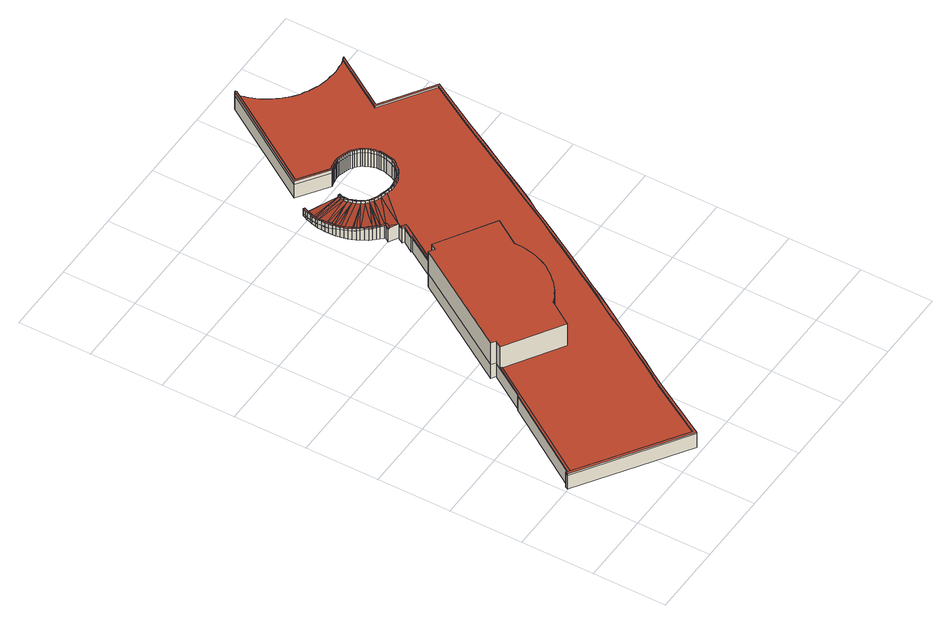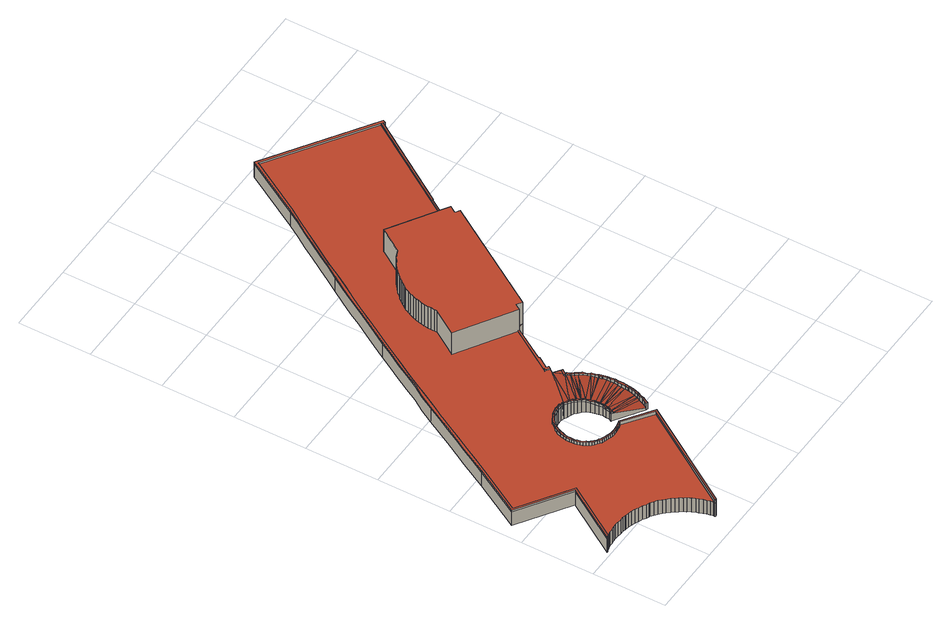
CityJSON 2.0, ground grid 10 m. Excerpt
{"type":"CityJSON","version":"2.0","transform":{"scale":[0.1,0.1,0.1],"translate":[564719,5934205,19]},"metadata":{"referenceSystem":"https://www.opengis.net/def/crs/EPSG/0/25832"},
"CityObjects":{
"building1":{"type":"Building","attributes":{"Grundfläche 2D":"1214.583408","Grundhöhe NN":"19.524"},"children":["building1-1","building1-2","building1-3"],"geometry":[{"type":"MultiSurface","lod":"3","boundaries":[[[0,1,2,3,4,5]],[[6,2,1]],[[7,2,6]],[[8,7,6]],[[9,7,8]],[[10,9,8]],[[11,9,10]],[[12,13,11]],[[13,9,11]],[[14,13,12]],[[15,16,14]],[[16,13,14]],[[17,16,15]],[[18,19,20,17,15]],[[21,17,20]],[[22,23,21,20]],[[24,23,22]],[[25,23,24]],[[26,23,25]],[[26,27,28,23]],[[29,30,31,32,27]],[[32,28,27]],[[33,31,30]],[[33,34,35,31]],[[34,36,37,35]],[[38,39,36]],[[36,39,40]],[[40,37,36]],[[39,38,41,42,43]],[[44,42,41]],[[45,46,47,48,44]],[[48,42,44]],[[49,50,51,47,46]],[[52,53,54,51,50]],[[55,56,54,53]],[[55,57,58,56]],[[59,60,58,57]],[[61,62,60,59]],[[63,62,61]],[[63,64,65,62]],[[66,67,65,64]],[[68,69,70,71,72,73,74,75,76,77,78,79,80,81,82,83,84,85,86,87,88,89,90,91,92,67,66,93,94,95,96,97,98,99,100,101,102,103,104,105,106,107,108,109,110,111,112,113,114,115,116,117,118,119,120,121,122,123]],[[124,125,126,127,128,129,130,131,132,133,134,135,136,137,138,139,140,141,142,143,144,145,146,147,148,149,150,151,152,153,154,155,156,157,158,159,160,161,162,163,164,165,166,167,168,169,170,171,172,173,174,175,176,177,178,179,180,181,182,183,184,185,186,187,188,189,190,191,192,193,194,195,196,197,198,199,200,201,202,203,204,205,206,207,208,209,210,211,212,213,214,215,216,217,218,219,220,221,222,223,224,225,226,227,228,229,230,231,232,233,234,235,236,237,238,239,240,241,242,243,244,245,246,247,248,249,250,251,252,253,254,255,256,257,258,259,260,261,262,263,264,265,266,267,268,269,270,271,272,273,274,275,276,277,278,279,280]],[[125,124,281,282]],[[283,284,285,286,287,282]],[[287,286,288,125,282]],[[284,289,290]],[[290,284,290,291]],[[291,292,286,285,284,290]],[[293,294,295]],[[289,293,296]],[[293,295,297,298,291,290,289,296]],[[294,299,300]],[[294,300,299,300,299,301,302,303,304,297,295,293,295,294,305,294,306]],[[307,308,309,310,311,312,299,308]],[[313,314,299,312,311]],[[313,301,299,314]],[[315,316,317,318,319,320,310,309,308,321]],[[322,319,318,317,323,318]],[[321,317,316]],[[315,321,316]],[[324,325,326,325,327]],[[323,327,328]],[[326,329,322,318,323,328,327,325]],[[330,331,330,332]],[[330,333,332]],[[330,331,334,335,326,325,324,336,324,333]],[[337,338,339,340,341]],[[337,342,338]],[[332,341,330]],[[331,330,341,340,339]],[[343,342,344,345]],[[342,343,345,339,338]],[[344,346,347,345]],[[348,346,344]],[[349,350,125,288,286]],[[351,352,353,354,355,356,357,358,359,360,361,362,363,364,365,366,367,368,369,370,371,372,373,374,375,376,377,378,379,380,381,382,383,384]],[[385,386,387,388,389,390,391,392,393,394,395,396,397,398,399,400,401,402,403,404,405,406,407,408,409,410,411,412,413,414,415,416,417,418,419,420,421,422,423,424,425,426,427,428,429,430,431,432,433,434,435,436,437,438,439,440,441,442,443,444,445,446,447,448,449]],[[450,451,452]],[[337,341,0,5]],[[333,6,1,0,341,332]],[[333,324,8,6]],[[10,8,324,327]],[[327,323,10]],[[317,321,12,11,10,323]],[[321,308,14,12]],[[308,15,14]],[[299,18,15,308]],[[19,18,299]],[[20,19,299,294]],[[22,20,294]],[[24,22,294,293]],[[25,24,293,289,284,26]],[[29,27,26,284,283]],[[283,282,30,29]],[[33,30,282,281]],[[36,34,33,281,124,280]],[[280,279,278,41,38,36]],[[44,41,278,277]],[[277,276,46,45,44]],[[50,49,46,276,275,274]],[[50,274,273,53,52]],[[55,53,273,272]],[[57,55,272,271]],[[59,57,271,270]],[[61,59,270,269]],[[63,61,269,268]],[[64,63,268,267]],[[66,64,267,266]],[[93,66,266,265]],[[94,93,265,264]],[[95,94,264,263]],[[96,95,263,262]],[[97,96,262,261]],[[98,97,261,260]],[[99,98,260,259]],[[100,99,259,258]],[[101,100,258,257]],[[102,101,257,256]],[[103,102,256,255]],[[253,104,103,255,254]],[[105,104,253,252]],[[106,105,252,251]],[[107,106,251,250]],[[108,107,250,249]],[[109,108,249,248]],[[110,109,248,247]],[[111,110,247,246]],[[112,111,246,245]],[[245,244,113,112]],[[114,113,244,243]],[[115,114,243,242]],[[116,115,242,241]],[[116,241,240,117]],[[118,117,240,239]],[[239,238,119,118]],[[238,453,454,121,120,119]],[[454,455,122,121]],[[455,456,123,122]],[[456,457,68,123]],[[457,458,69,68]],[[458,459,70,69]],[[459,460,71,70]],[[460,461,72,71]],[[461,462,73,72]],[[463,464,75,74]],[[464,465,76,75]],[[465,466,77,76]],[[466,467,78,77]],[[467,468,79,78]],[[74,73,462,463]],[[468,469,80,79]],[[469,470,81,80]],[[470,471,82,81]],[[471,472,83,82]],[[472,473,84,83]],[[473,474,85,84]],[[474,475,86,85]],[[475,476,87,86]],[[476,477,88,87]],[[477,478,89,88]],[[478,479,90,89]],[[479,480,91,90]],[[480,481,92,91]],[[481,482,67,92]],[[482,483,65,67]],[[483,484,62,65]],[[484,485,60,62]],[[485,486,58,60]],[[486,487,56,58]],[[487,488,54,56]],[[488,489,51,54]],[[489,490,47,51]],[[490,491,48,47]],[[491,492,42,48]],[[492,493,494,39,43,42]],[[494,495,40,39]],[[37,40,495,496]],[[496,497,35,37]],[[497,498,31,35]],[[498,499,32,31]],[[499,500,28,32]],[[500,501,23,28]],[[501,502,21,23]],[[502,503,17,21]],[[503,504,16,17]],[[504,505,13,16]],[[505,506,9,13]],[[506,507,7,9]],[[507,508,2,7]],[[508,509,3,2]],[[509,342,337,5,4,3]],[[510,511,160,159,355,354,353]],[[356,355,159,158]],[[158,157,357,356]],[[157,156,358,357]],[[156,155,359,358]],[[155,154,360,359]],[[154,153,361,360]],[[153,152,362,361]],[[363,362,152,151]],[[151,150,364,363]],[[150,149,365,364]],[[366,365,149,148]],[[148,147,367,366]],[[147,146,368,367]],[[369,368,146,145]],[[145,144,370,369]],[[144,143,371,370]],[[372,371,143,142]],[[142,141,373,372]],[[374,373,141,140]],[[140,139,375,374]],[[139,138,376,375]],[[138,137,377,376]],[[137,136,378,377]],[[136,135,379,378]],[[135,134,380,379]],[[381,380,134,133]],[[382,381,133,132,512,513]],[[513,131,452,451,383,382]],[[384,383,451,450]],[[450,514,351,384]],[[514,515,352,351]],[[161,510,353,352,515]],[[516,517,420,419]],[[517,518,421,420]],[[518,519,520,521,522,523,524,427,426,425,424,423,422,421]],[[524,525,526,527,528,529,530,433,432,431,430,429,428,427]],[[530,531,532,533,534,535,536,439,438,437,436,435,434,433]],[[536,537,538,539,540,541,542,445,444,443,442,441,440,439]],[[542,543,446,445]],[[543,544,447,446]],[[544,545,448,447]],[[545,546,547,385,449,448]],[[547,199,386,385]],[[199,198,387,386]],[[388,387,198,197]],[[389,388,197,196]],[[194,193,192,191,190,394,393,392,391,390,389,196,195]],[[395,394,190,189]],[[187,397,396,395,189,188]],[[185,399,398,397,187,186]],[[183,182,181,180,179,404,403,402,401,400,399,185,184]],[[177,176,175,408,407,406,405,404,179,178]],[[408,175,174]],[[409,408,174,173]],[[171,170,169,168,167,414,413,412,411,410,409,173,172]],[[415,414,167,166]],[[166,165,416,415]],[[164,548,418,417]],[[548,516,419,418]],[[458,457,549,550]],[[459,458,550,551]],[[460,459,551,552]],[[461,460,552,553]],[[462,461,553,554]],[[462,554,555,463]],[[464,463,555,556]],[[465,464,556,557]],[[466,465,557,558]],[[467,466,558,559]],[[468,467,559,560]],[[469,468,560,561]],[[470,469,561,562]],[[471,470,562,563]],[[472,471,563,564]],[[473,472,564,565]],[[474,473,565,566]],[[475,474,566,567]],[[476,475,567,568]],[[477,476,568,569]],[[478,477,569,570]],[[479,478,570,571]],[[480,479,571,572]],[[481,480,572,573]],[[482,481,573,574]],[[483,482,574,575]],[[484,483,575,576]],[[485,484,576,577]],[[486,485,577,578]],[[487,486,578,579]],[[488,487,579,580]],[[489,488,580,581]],[[490,489,581,582]],[[491,490,582,583]],[[492,491,583,584]],[[494,493,492,584,585]],[[585,496,495]],[[585,495,494]],[[496,585,586,497]],[[498,497,586,587]],[[499,498,587,588]],[[500,499,588,589]],[[501,500,589,590]],[[502,501,590,591]],[[503,502,591,592]],[[504,503,592,593]],[[505,504,593,594]],[[506,505,594,595]],[[507,506,595,596]],[[508,507,596,597]],[[509,508,597,598]],[[599,600,348,344,342,509,598,601]],[[346,348,600,602]],[[347,346,602,603]],[[345,347,603,604]],[[339,345,604,605]],[[331,339,605,606]],[[334,331,606,607]],[[335,334,607,608]],[[326,335,608,609]],[[329,326,609,610]],[[322,329,610,611]],[[319,322,611,612]],[[320,319,612,613]],[[310,320,613,614]],[[311,310,614,615]],[[313,311,615,616]],[[301,313,616,617]],[[302,301,617,618]],[[303,302,618,619]],[[304,303,619,620]],[[297,304,620,621]],[[298,297,621,622]],[[291,298,622,623]],[[292,291,623,624]],[[286,292,624,625]],[[349,286,625,626]],[[125,350,349,626,627]],[[628,127,126,125,627,629]],[[128,127,628,630]],[[518,517,631,632]],[[633,634,635,636,637,524,523,522,521,520,519,518,632,638]],[[639,640,641,642,643,530,529,528,527,526,525,524,637,644]],[[645,646,647,648,649,536,535,534,533,532,531,530,643,650]],[[651,652,653,654,655,542,541,540,539,538,537,536,649,656]],[[543,542,655,657]],[[129,128,630,658]],[[130,129,658,659]],[[452,131,130,659,660]],[[450,452,660,661]],[[514,450,661,662]],[[515,514,662,663]],[[162,161,515,663,664]],[[163,162,664,665]],[[164,163,665,666]],[[548,164,666,667]],[[668,516,548,667]],[[517,516,668,631]],[[544,543,657,669]],[[545,544,669,670]],[[671,547,546,545,670,672]],[[673,200,199,547,671]],[[201,200,673,674]],[[202,201,674,675]],[[676,204,203,202,675,677]],[[205,204,676,678]],[[679,206,205,678]],[[207,206,679,680]],[[208,207,680,681]],[[209,208,681,682]],[[210,209,682,683]],[[211,210,683,684]],[[212,211,684,685]],[[213,212,685,686]],[[687,214,213,686]],[[688,689,216,215,214,687]],[[217,216,689,690]],[[218,217,690,691]],[[219,218,691,692]],[[220,219,692,693]],[[221,220,693,694]],[[222,221,694,695]],[[223,222,695,696]],[[224,223,696,697]],[[698,225,224,697]],[[226,225,698,699]],[[227,226,699,700]],[[701,228,227,700]],[[229,228,701,702]],[[230,229,702,703]],[[231,230,703,704]],[[705,232,231,704]],[[706,234,233,232,705,707]],[[235,234,706,708]],[[236,235,708,709]],[[237,236,709,710]],[[238,237,710,711]],[[712,454,453,238,711,713]],[[455,454,712,714]],[[456,455,714,715]],[[457,456,715,549]],[[708,706,707,705,704,703,702,701,700,699,698,697,696,695,694,693,692,691,690,689,688,687,686,685,684,683,682,681,680,679,678,676,677,675,674,673,671,672,670,669,657,655,654,653,652,651,656,649,648,647,646,645,650,643,642,641,640,639,644,637,636,635,634,633,638,632,631,668,667,666,665,664,663,662,661,660,659,658,630,628,629,627,626,625,624,623,622,621,620,619,618,617,616,615,614,613,612,611,610,609,608,607,606,605,604,603,602,600,599,601,598,597,596,595,594,593,592,591,590,589,588,587,586,585,584,583,582,581,580,579,578,577,576,575,574,573,572,571,570,569,568,567,566,565,564,563,562,561,560,559,558,557,556,555,554,553,552,551,550,549,715,714,712,713,711,710,709]]],"semantics":{"surfaces":[{"type":"RoofSurface"},{"type":"WallSurface"},{"type":"GroundSurface"}],"values":[0,0,0,0,0,0,0,0,0,0,0,0,0,0,0,0,0,0,0,0,0,0,0,0,0,0,0,0,0,0,0,0,0,0,0,0,0,0,0,0,0,0,0,0,0,0,0,0,0,0,0,0,0,0,0,0,0,0,0,0,0,0,0,0,0,0,0,0,0,0,0,0,0,0,0,0,0,0,0,1,1,1,1,1,1,1,1,1,1,1,1,1,1,1,1,1,1,1,1,1,1,1,1,1,1,1,1,1,1,1,1,1,1,1,1,1,1,1,1,1,1,1,1,1,1,1,1,1,1,1,1,1,1,1,1,1,1,1,1,1,1,1,1,1,1,1,1,1,1,1,1,1,1,1,1,1,1,1,1,1,1,1,1,1,1,1,1,1,1,1,1,1,1,1,1,1,1,1,1,1,1,1,1,1,1,1,1,1,1,1,1,1,1,1,1,1,1,1,1,1,1,1,1,1,1,1,1,1,1,1,1,1,1,1,1,1,1,1,1,1,1,1,1,1,1,1,1,1,1,1,1,1,1,1,1,1,1,1,1,1,1,1,1,1,1,1,1,1,1,1,1,1,1,1,1,1,1,1,1,1,1,1,1,1,1,1,1,1,1,1,1,1,1,1,1,1,1,1,1,1,1,1,1,1,1,1,1,1,1,1,1,1,1,1,1,1,1,1,1,1,1,1,1,1,1,1,1,1,1,1,1,1,1,1,1,1,1,1,1,1,1,1,1,1,1,1,1,1,1,1,1,1,1,1,1,1,1,1,1,1,1,1,1,1,1,1,1,1,1,1,1,1,1,1,1,1,1,1,1,1,1,1,1,1,1,1,1,1,1,1,1,1,1,1,1,1,1,1,1,1,1,1,1,1,1,1,1,1,1,1,1,1,1,2]}}]},
"building1-1":{"type":"BuildingInstallation","parents":["building1"],"geometry":[{"type":"MultiSurface","lod":"3","boundaries":[[[716,717,718,719,720,721,722,723]],[[719,724,725,720]],[[726,727,728,724]],[[728,725,724]],[[729,730,727,726]],[[731,732,730,729]],[[731,733,734,735]],[[735,732,731]],[[733,736,737,738,739,734]],[[740,741,738,737]],[[740,742,743,741]],[[742,744,745,746]],[[746,743,742]],[[747,748,745,744]],[[747,749,750,751,752,753,754,755,756]],[[756,748,747]],[[757,758,752,751]],[[757,759,760,761,762,758]],[[760,763,764,761]],[[763,765,766,764]],[[765,767,768,769,770,766]],[[768,771,350,772]],[[768,772,773]],[[773,769,768]],[[349,350,771]],[[348,346,717,716]],[[346,347,718,717]],[[347,345,719,718]],[[345,339,724,719]],[[726,724,339,331]],[[331,334,729,726]],[[334,335,731,729]],[[335,326,733,731]],[[326,329,736,733]],[[329,322,737,736]],[[322,319,740,737]],[[319,320,742,740]],[[320,310,744,742]],[[310,311,747,744]],[[311,313,749,747]],[[313,301,750,749]],[[301,302,751,750]],[[757,751,302,303]],[[303,304,759,757]],[[304,297,760,759]],[[297,298,763,760]],[[298,291,765,763]],[[291,292,767,765]],[[292,286,768,767]],[[771,768,286,349]],[[288,774,772,350]],[[774,287,773,772]],[[287,285,775,770,769,773]],[[766,770,775,290]],[[290,296,764,766]],[[764,296,295,761]],[[762,761,295,305]],[[762,305,306,758]],[[758,306,300,752]],[[753,752,300,776]],[[754,753,776,314]],[[314,312,755,754]],[[755,312,777,756]],[[777,307,748,756]],[[748,307,309,745]],[[745,309,778,746]],[[778,315,743,746]],[[741,743,315,316]],[[741,316,318,738]],[[318,328,739,738]],[[734,739,328,325]],[[735,734,325,779]],[[735,779,336,732]],[[730,732,336,780]],[[727,730,780,330]],[[727,330,340,728]],[[720,725,728,340,338,343]],[[721,720,343,781]],[[781,782,722,721]],[[782,344,599,723,722]],[[600,348,716,723,599]]],"semantics":{"surfaces":[{"type":"RoofSurface"},{"type":"WallSurface"}],"values":[0,0,0,0,0,0,0,0,0,0,0,0,0,0,0,0,0,0,0,0,0,0,0,0,1,1,1,1,1,1,1,1,1,1,1,1,1,1,1,1,1,1,1,1,1,1,1,1,1,1,1,1,1,1,1,1,1,1,1,1,1,1,1,1,1,1,1,1,1,1,1,1,1,1,1,1,1,1,1,1,1]}}]},
"building1-2":{"type":"BuildingInstallation","parents":["building1"],"geometry":[{"type":"MultiSurface","lod":"3","boundaries":[[[783,417,416,784,511,510,785]],[[161,162,785,510]],[[163,164,417,783]],[[165,786,784,416]],[[786,160,511,784]],[[162,163,783,785]]],"semantics":{"surfaces":[{"type":"RoofSurface"},{"type":"WallSurface"}],"values":[0,1,1,1,1,1]}}]},
"building1-3":{"type":"BuildingInstallation","parents":["building1"],"geometry":[{"type":"MultiSurface","lod":"3","boundaries":[[[787,788,789,513,512,790,791,792,793,794,795]],[[127,128,787,795]],[[129,130,789,788]],[[796,797,792,791,790,512,132,798]],[[797,799,793,792]],[[794,793,799,126]],[[126,127,795,794]],[[128,129,788,787]],[[130,131,513,789]]],"semantics":{"surfaces":[{"type":"RoofSurface"},{"type":"WallSurface"}],"values":[0,1,1,1,1,1,1,1,1]}}]}
},
"vertices":[
[268,579,21],[267,579,21],[269,579,21],[271,583,20],[270,583,20],[269,584,20],[267,574,21],[269,574,21],[266,574,21],[268,569,22],[266,569,22],[267,564,23],[267,563,23],[269,564,23],[268,558,23],[268,558,24],[270,559,24],[272,554,24],[270,553,24],[270,553,25],[272,548,25],[274,549,25],[272,548,26],[277,545,26],[275,544,26],[276,544,26],[279,540,27],[283,538,28],[281,542,27],[283,537,28],[287,535,29],[288,537,29],[284,539,28],[292,533,30],[296,532,31],[293,535,30],[297,531,31],[297,533,31],[300,531,31],[299,533,31],[298,533,31],[302,530,32],[302,532,32],[300,533,31],[308,530,32],[311,530,33],[314,531,33],[313,533,33],[308,532,32],[315,531,33],[320,532,33],[319,534,33],[320,533,33],[325,535,34],[324,537,34],[331,538,34],[329,540,34],[335,543,34],[334,544,34],[339,547,34],[337,548,34],[342,552,34],[340,553,34],[344,557,33],[345,562,33],[343,563,33],[346,567,33],[344,567,33],[290,605,33],[293,606,33],[296,607,33],[299,607,33],[302,608,33],[305,608,33],[308,608,33],[311,608,33],[314,607,33],[317,606,33],[320,605,33],[323,604,33],[326,603,33],[328,601,33],[331,600,33],[333,598,33],[336,595,33],[338,593,33],[339,590,33],[341,587,33],[342,584,33],[343,580,33],[344,577,33],[344,574,33],[344,571,33],[346,571,33],[346,574,33],[346,577,33],[345,581,33],[344,584,33],[343,588,33],[341,591,33],[339,594,33],[337,597,33],[335,599,33],[332,601,33],[330,603,33],[327,605,33],[324,606,33],[321,607,33],[318,608,33],[315,609,33],[311,610,33],[308,610,33],[305,610,33],[301,610,33],[298,609,33],[295,609,33],[292,608,33],[291,607,33],[253,634,33],[342,770,33],[342,771,33],[342,772,33],[340,772,33],[250,633,33],[296,532,28],[258,493,28],[255,488,28],[253,485,28],[256,483,28],[246,468,28],[247,467,28],[219,423,28],[221,422,28],[295,376,28],[272,341,28],[272,337,28],[272,332,28],[272,328,28],[271,323,28],[270,318,28],[269,313,28],[268,309,28],[266,304,28],[264,299,28],[262,295,28],[260,290,28],[257,286,28],[254,282,28],[251,278,28],[248,274,28],[244,271,28],[241,267,28],[237,264,28],[233,261,28],[229,258,28],[225,256,28],[221,253,28],[217,251,28],[212,249,28],[190,216,28],[117,262,28],[115,263,28],[88,221,28],[87,221,28],[9,103,28],[11,102,28],[144,13,28],[189,89,28],[201,106,28],[212,123,28],[212,124,28],[223,141,28],[234,158,28],[245,175,28],[255,192,28],[255,193,28],[266,210,28],[277,227,28],[288,245,28],[298,262,28],[309,280,28],[319,297,28],[330,315,28],[330,316,28],[340,333,28],[351,350,28],[361,368,28],[371,386,28],[381,404,28],[391,421,28],[392,423,28],[401,439,28],[402,440,28],[411,457,28],[421,475,28],[431,493,28],[441,511,28],[478,574,28],[409,620,28],[457,694,28],[454,693,28],[450,692,28],[445,692,28],[441,691,28],[440,691,28],[436,691,28],[431,691,28],[426,692,28],[421,692,28],[417,693,28],[416,693,28],[412,694,28],[407,695,28],[402,697,28],[397,699,28],[393,701,28],[392,701,28],[388,704,28],[384,706,28],[383,706,28],[379,709,28],[375,712,28],[371,716,28],[368,719,28],[364,723,28],[361,727,28],[358,731,28],[355,735,28],[353,739,28],[350,743,28],[350,744,28],[348,748,28],[347,752,28],[345,756,28],[345,757,28],[344,761,28],[343,765,28],[342,769,28],[342,770,28],[253,634,28],[291,607,28],[292,608,28],[295,609,28],[298,609,28],[301,610,28],[305,610,28],[308,610,28],[311,610,28],[315,609,28],[318,608,28],[321,607,28],[324,606,28],[327,605,28],[329,603,28],[330,603,28],[332,601,28],[335,599,28],[337,597,28],[339,594,28],[341,591,28],[343,588,28],[344,584,28],[345,581,28],[346,577,28],[346,574,28],[346,571,28],[346,567,28],[345,562,28],[344,557,28],[342,552,28],[339,547,28],[335,543,28],[331,538,28],[325,535,28],[320,532,28],[315,531,28],[314,531,28],[308,530,28],[302,530,28],[300,531,28],[297,531,28],[292,533,27],[287,535,26],[283,537,25],[279,540,24],[251,507,26],[250,506,26],[252,507,26],[251,504,26],[276,544,23],[247,512,25],[245,511,25],[248,507,25],[275,544,23],[272,548,22],[241,519,23],[244,515,24],[239,518,23],[242,514,24],[270,553,21],[233,531,21],[229,534,20],[231,530,21],[234,526,22],[236,521,23],[238,523,23],[235,527,22],[227,544,19],[268,558,20],[226,549,18],[224,548,18],[225,543,19],[229,540,19],[227,539,19],[229,539,19],[225,554,17],[224,558,16],[267,564,19],[224,563,15],[222,558,16],[223,553,17],[267,563,19],[222,563,15],[266,569,19],[266,574,18],[224,573,14],[221,573,13],[266,569,18],[224,568,14],[221,568,14],[225,587,11],[223,587,11],[267,579,17],[267,574,18],[222,583,12],[222,578,13],[224,578,13],[269,584,17],[226,592,11],[224,592,10],[226,591,11],[268,579,17],[270,583,17],[228,596,10],[233,608,8],[226,596,9],[229,605,8],[227,601,9],[231,609,7],[246,500,26],[248,499,27],[115,276,64],[121,272,64],[115,263,64],[117,262,64],[190,216,64],[212,249,64],[217,251,64],[221,253,64],[225,256,64],[229,258,64],[233,261,64],[237,264,64],[241,267,64],[244,271,64],[248,274,64],[251,278,64],[254,282,64],[257,286,64],[260,290,64],[262,295,64],[264,299,64],[266,304,64],[268,309,64],[269,313,64],[270,318,64],[271,323,64],[272,328,64],[272,332,64],[272,337,64],[272,341,64],[295,376,64],[219,423,64],[214,415,64],[207,420,64],[458,694,30],[457,694,30],[409,620,30],[478,574,30],[441,511,30],[431,493,30],[421,475,30],[411,457,30],[401,439,30],[392,423,30],[391,421,30],[381,404,30],[371,386,30],[361,368,30],[351,350,30],[340,333,30],[330,315,30],[319,297,30],[309,280,30],[298,262,30],[288,245,30],[277,227,30],[266,210,30],[255,193,30],[245,175,30],[234,158,30],[223,141,30],[212,123,30],[201,106,30],[189,89,30],[144,13,30],[11,102,30],[9,103,30],[7,105,30],[5,101,30],[145,8,30],[192,87,30],[203,105,30],[214,122,30],[225,139,30],[236,156,30],[247,174,30],[258,191,30],[269,208,30],[280,226,30],[290,243,30],[301,261,30],[311,278,30],[322,296,30],[332,313,30],[343,331,30],[353,349,30],[363,367,30],[374,384,30],[384,402,30],[394,420,30],[404,438,30],[414,456,30],[424,473,30],[434,491,30],[444,509,30],[482,575,30],[413,621,30],[461,695,30],[460,695,30],[207,420,28],[214,415,28],[217,419,28],[342,771,28],[342,772,28],[340,772,28],[250,633,28],[290,605,28],[293,606,28],[296,607,28],[299,607,28],[302,608,28],[305,608,28],[308,608,28],[311,608,28],[314,607,28],[317,606,28],[320,605,28],[323,604,28],[326,603,28],[328,601,28],[331,600,28],[333,598,28],[336,595,28],[338,593,28],[339,590,28],[341,587,28],[342,584,28],[343,580,28],[344,577,28],[344,574,28],[344,571,28],[344,567,28],[343,563,28],[340,553,28],[337,548,28],[334,544,28],[329,540,28],[324,537,28],[319,534,28],[313,533,28],[308,532,28],[302,532,28],[300,533,28],[299,533,28],[298,533,28],[297,533,28],[293,535,27],[288,537,26],[284,539,25],[281,542,24],[277,545,23],[274,549,22],[272,554,21],[270,559,20],[269,564,19],[268,569,19],[269,574,18],[269,579,18],[271,583,17],[115,263,30],[117,262,30],[221,422,30],[219,423,30],[115,276,28],[121,272,28],[5,101,28],[145,8,28],[192,87,28],[203,105,28],[214,122,28],[225,139,28],[236,156,28],[247,174,28],[258,191,28],[269,208,28],[280,226,28],[290,243,28],[301,261,28],[311,278,28],[322,296,28],[332,313,28],[343,331,28],[353,349,28],[363,367,28],[374,384,28],[384,402,28],[394,420,28],[404,438,28],[414,456,28],[424,473,28],[434,491,28],[444,509,28],[482,575,28],[413,621,28],[461,695,28],[460,695,28],[458,694,28],[7,105,28],[290,605,5],[293,606,5],[296,607,5],[299,607,5],[302,608,5],[305,608,5],[308,608,5],[311,608,5],[314,607,5],[317,606,5],[320,605,5],[323,604,5],[326,603,5],[328,601,5],[331,600,5],[333,598,5],[336,595,5],[338,593,5],[339,590,5],[341,587,5],[342,584,5],[343,580,5],[344,577,5],[344,574,5],[344,571,5],[344,567,5],[343,563,5],[340,553,5],[337,548,5],[334,544,5],[329,540,5],[324,537,5],[319,534,5],[313,533,5],[308,532,5],[302,532,5],[297,533,5],[293,535,5],[288,537,5],[284,539,5],[281,542,5],[277,545,5],[274,549,5],[272,554,5],[270,559,5],[269,564,5],[268,569,5],[269,574,5],[269,579,5],[271,583,5],[233,608,5],[231,609,5],[270,583,5],[229,605,5],[227,601,5],[226,596,5],[224,592,5],[223,587,5],[222,583,5],[222,578,5],[221,573,5],[221,568,5],[222,563,5],[222,558,5],[223,553,5],[224,548,5],[225,543,5],[227,539,5],[229,534,5],[231,530,5],[234,526,5],[236,521,5],[239,518,5],[242,514,5],[245,511,5],[248,507,5],[250,506,5],[246,500,5],[258,493,5],[253,485,5],[255,488,5],[256,483,5],[145,8,5],[192,87,5],[214,122,5],[225,139,5],[236,156,5],[247,174,5],[258,191,5],[203,105,5],[280,226,5],[290,243,5],[301,261,5],[311,278,5],[322,296,5],[269,208,5],[343,331,5],[353,349,5],[363,367,5],[374,384,5],[384,402,5],[332,313,5],[404,438,5],[414,456,5],[424,473,5],[434,491,5],[444,509,5],[394,420,5],[482,575,5],[246,468,5],[247,467,5],[217,419,5],[207,420,5],[115,276,5],[121,272,5],[88,221,5],[87,221,5],[9,103,5],[7,105,5],[5,101,5],[413,621,5],[461,695,5],[458,694,5],[460,695,5],[454,693,5],[450,692,5],[445,692,5],[440,691,5],[441,691,5],[436,691,5],[431,691,5],[426,692,5],[421,692,5],[417,693,5],[416,693,5],[412,694,5],[407,695,5],[402,697,5],[397,699,5],[393,701,5],[392,701,5],[388,704,5],[384,706,5],[383,706,5],[379,709,5],[375,712,5],[371,716,5],[368,719,5],[364,723,5],[361,727,5],[358,731,5],[355,735,5],[353,739,5],[350,743,5],[350,744,5],[348,748,5],[347,752,5],[345,757,5],[345,756,5],[344,761,5],[343,765,5],[342,769,5],[342,770,5],[342,772,5],[342,771,5],[340,772,5],[250,633,5],
[231,609,16],[229,605,16],[227,601,17],[226,596,17],[228,596,17],[229,600,17],[231,604,16],[233,608,16],[224,592,17],[226,592,17],[223,587,18],[225,587,18],[226,591,17],[222,583,18],[224,582,18],[222,578,19],[224,578,19],[221,573,19],[224,573,19],[224,577,19],[221,568,20],[222,563,20],[224,563,20],[224,568,20],[222,558,21],[224,558,21],[223,553,21],[225,554,21],[224,548,22],[226,549,22],[225,553,21],[225,543,22],[227,544,22],[227,539,23],[229,534,23],[231,530,24],[233,531,24],[231,535,23],[229,539,23],[229,540,23],[228,544,22],[234,526,24],[235,527,24],[236,521,25],[239,518,25],[241,519,25],[238,523,25],[242,514,26],[244,515,26],[245,511,26],[247,512,26],[248,507,27],[250,506,27],[251,507,27],[250,509,27],[246,500,27],[253,506,27],[252,507,27],[253,506,26],[250,509,25],[231,535,20],[228,544,19],[225,553,17],[224,577,13],[224,582,12],[229,600,9],[231,604,8],
[87,221,30],[12,102,30],[88,221,30],[12,102,28],
[256,483,30],[246,468,30],[247,467,30],[259,481,30],[259,482,30],[261,484,30],[259,485,30],[255,488,30],[253,485,30],[259,482,28],[261,484,28],[259,481,28],[259,485,28]
]}
